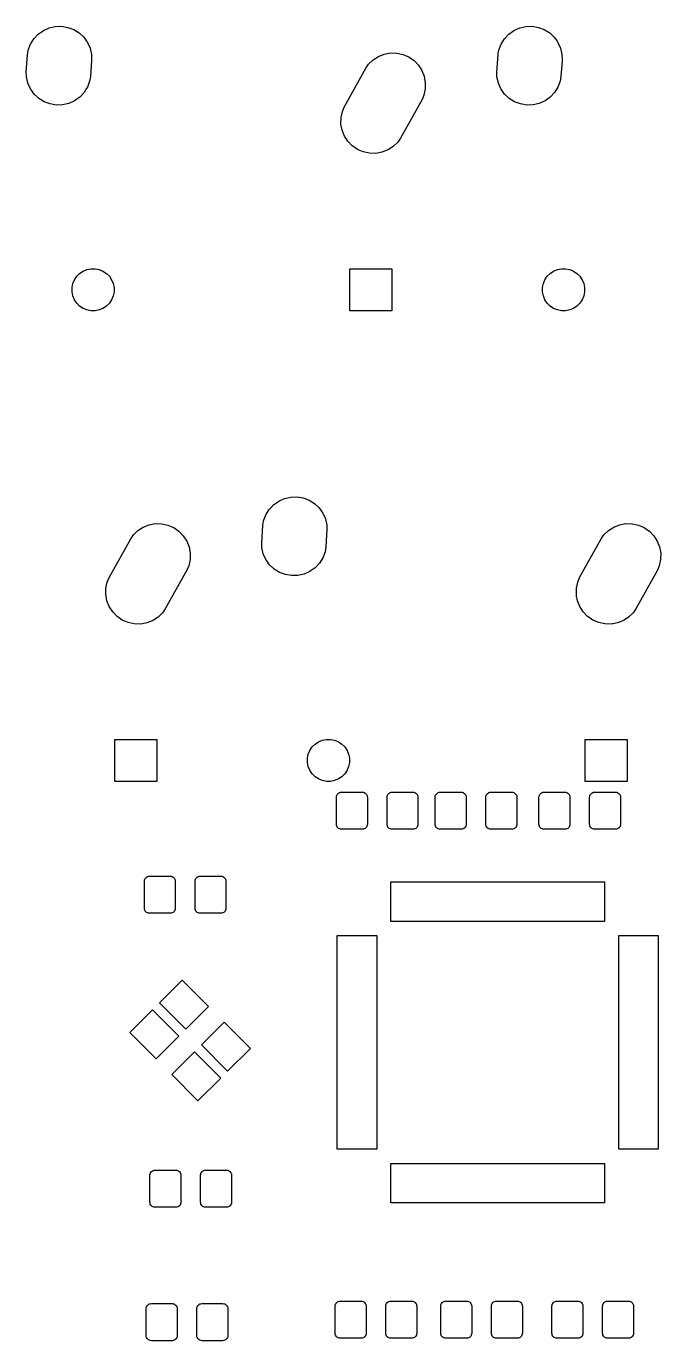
# Model space of a CAD drawing. Extents: x -4 to 377, y -6 to 112.
# Drawn here: x 135.3 to 161, y -5.5 to 47.8 of the extents above; entities that cross this region are included whole.
import ezdxf

# ---------------------------------------------------------------- set-up
doc = ezdxf.new("R2010")
doc.units = 0
doc.header["$MEASUREMENT"] = 0
doc.layers.add('BLACK', color=7, linetype='CONTINUOUS')

msp = doc.modelspace()

# ---------------------------------------------------------------- linework, layer by layer
at = {"layer": 'BLACK', "linetype": 'CONTINUOUS'}
for p, q in [((135.575, 47.2479), (135.75, 47.4345)), ((135.75, 47.4345), (135.907, 47.5458)), ((135.907, 47.5458), (135.959, 47.5832)), ((135.959, 47.5832), (136.193, 47.6883)), ((136.193, 47.6883), (136.442, 47.7459)), ((136.193, 47.6883), (136.193, 47.6883)), ((136.442, 47.7459), (136.699, 47.7536)), ((136.699, 47.7536), (136.699, 47.7536)), ((136.699, 47.7536), (136.951, 47.7112)), ((136.951, 47.7112), (137.191, 47.6203)), ((137.191, 47.6203), (137.408, 47.4844)), ((137.408, 47.4844), (137.595, 47.3087)), ((154.625, 47.2479), (154.8, 47.4345)), ((154.8, 47.4345), (154.957, 47.5458)), ((154.957, 47.5458), (155.009, 47.5832)), ((155.009, 47.5832), (155.243, 47.6883)), ((155.243, 47.6883), (155.492, 47.7459)), ((155.243, 47.6883), (155.243, 47.6883)), ((155.492, 47.7459), (155.749, 47.7536)), ((155.749, 47.7536), (155.749, 47.7536)), ((155.749, 47.7536), (156.001, 47.7112)), ((156.001, 47.7112), (156.241, 47.6203)), ((156.241, 47.6203), (156.458, 47.4844)), ((156.458, 47.4844), (156.645, 47.3087)), ((135.348, 46.791), (135.439, 47.0306)), ((135.439, 47.0306), (135.575, 47.2479)), ((137.595, 47.3087), (137.706, 47.1525)), ((137.706, 47.1525), (137.744, 47.1)), ((137.744, 47.1), (137.849, 46.8663)), ((137.849, 46.8663), (137.849, 46.8663)), ((137.849, 46.8663), (137.906, 46.6166)), ((154.398, 46.791), (154.489, 47.0306)), ((154.489, 47.0306), (154.625, 47.2479)), ((156.645, 47.3087), (156.756, 47.1525)), ((156.756, 47.1525), (156.794, 47.1)), ((156.794, 47.1), (156.899, 46.8663)), ((156.899, 46.8663), (156.899, 46.8663)), ((156.899, 46.8663), (156.956, 46.6166)), ((135.268, 45.8954), (135.316, 46.6016)), ((135.316, 46.6016), (135.328, 46.6729)), ((135.328, 46.6729), (135.348, 46.791)), ((137.908, 46.3618), (137.864, 45.7184)), ((137.906, 46.6166), (137.912, 46.4246)), ((137.912, 46.4246), (137.908, 46.3618)), ((149.123, 46.2155), (149.308, 46.3938)), ((149.308, 46.3938), (149.523, 46.5327)), ((149.523, 46.5327), (149.761, 46.6269)), ((149.761, 46.6269), (149.94, 46.6595)), ((149.94, 46.6595), (150.013, 46.6729)), ((150.013, 46.6729), (150.27, 46.6687)), ((150.27, 46.6687), (150.52, 46.6147)), ((150.52, 46.6147), (150.653, 46.5569)), ((150.653, 46.5569), (150.755, 46.5128)), ((150.755, 46.5128), (150.867, 46.4357)), ((150.867, 46.4357), (150.966, 46.367)), ((150.966, 46.367), (150.966, 46.367)), ((150.966, 46.367), (151.144, 46.1829)), ((154.318, 45.8954), (154.366, 46.6016)), ((154.366, 46.6016), (154.378, 46.6729)), ((154.378, 46.6729), (154.398, 46.791)), ((156.958, 46.3618), (156.914, 45.7184)), ((156.956, 46.6166), (156.962, 46.4246)), ((156.962, 46.4246), (156.958, 46.3618)), ((135.273, 45.7292), (135.268, 45.8954)), ((148.141, 44.4859), (149.014, 46.0575)), ((149.014, 46.0575), (149.123, 46.2155)), ((149.123, 46.2155), (149.123, 46.2155)), ((151.144, 46.1829), (151.283, 45.9675)), ((151.283, 45.9675), (151.377, 45.7292)), ((154.323, 45.7292), (154.318, 45.8954)), ((135.274, 45.7034), (135.273, 45.7292)), ((135.331, 45.4537), (135.274, 45.7034)), ((135.436, 45.22), (135.331, 45.4537)), ((137.741, 45.2894), (137.698, 45.22)), ((137.832, 45.529), (137.741, 45.2894)), ((137.864, 45.7184), (137.832, 45.529)), ((151.377, 45.7292), (151.41, 45.5502)), ((151.41, 45.5502), (151.423, 45.4771)), ((151.423, 45.4771), (151.419, 45.2208)), ((154.324, 45.7034), (154.323, 45.7292)), ((154.381, 45.4537), (154.324, 45.7034)), ((154.486, 45.22), (154.381, 45.4537)), ((156.791, 45.2894), (156.748, 45.22)), ((156.882, 45.529), (156.791, 45.2894)), ((156.914, 45.7184), (156.882, 45.529)), ((135.474, 45.1675), (135.436, 45.22)), ((135.585, 45.0113), (135.474, 45.1675)), ((135.719, 44.8855), (135.585, 45.0113)), ((135.772, 44.8356), (135.719, 44.8855)), ((135.989, 44.6997), (135.772, 44.8356)), ((136.229, 44.6088), (135.989, 44.6997)), ((137.221, 44.7368), (136.987, 44.6317)), ((137.273, 44.7742), (137.221, 44.7368)), ((137.43, 44.8855), (137.273, 44.7742)), ((137.605, 45.0721), (137.43, 44.8855)), ((137.698, 45.22), (137.605, 45.0721)), ((151.289, 44.7941), (150.416, 43.2225)), ((151.365, 44.9703), (151.289, 44.7941)), ((151.419, 45.2208), (151.365, 44.9703)), ((154.524, 45.1675), (154.486, 45.22)), ((154.635, 45.0113), (154.524, 45.1675)), ((154.769, 44.8855), (154.635, 45.0113)), ((154.822, 44.8356), (154.769, 44.8855)), ((155.039, 44.6997), (154.822, 44.8356)), ((155.279, 44.6088), (155.039, 44.6997)), ((156.271, 44.7368), (156.037, 44.6317)), ((156.323, 44.7742), (156.271, 44.7368)), ((156.48, 44.8855), (156.323, 44.7742)), ((156.655, 45.0721), (156.48, 44.8855)), ((156.748, 45.22), (156.655, 45.0721)), ((136.481, 44.5664), (136.229, 44.6088)), ((136.738, 44.5741), (136.481, 44.5664)), ((136.481, 44.5664), (136.481, 44.5664)), ((136.987, 44.6317), (136.738, 44.5741)), ((136.987, 44.6317), (136.987, 44.6317)), ((148.011, 44.0592), (148.065, 44.3097)), ((148.065, 44.3097), (148.141, 44.4859)), ((155.531, 44.5664), (155.279, 44.6088)), ((155.788, 44.5741), (155.531, 44.5664)), ((155.531, 44.5664), (155.531, 44.5664)), ((156.037, 44.6317), (155.788, 44.5741)), ((156.037, 44.6317), (156.037, 44.6317)), ((148.007, 43.8029), (148.011, 44.0592)), ((148.02, 43.7298), (148.007, 43.8029)), ((148.053, 43.5508), (148.02, 43.7298)), ((148.147, 43.3125), (148.053, 43.5508)), ((148.286, 43.0971), (148.147, 43.3125)), ((148.464, 42.913), (148.286, 43.0971)), ((150.416, 43.2225), (150.307, 43.0645)), ((148.563, 42.8443), (148.464, 42.913)), ((148.464, 42.913), (148.464, 42.913)), ((148.675, 42.7672), (148.563, 42.8443)), ((148.777, 42.7231), (148.675, 42.7672)), ((148.91, 42.6653), (148.777, 42.7231)), ((149.16, 42.6113), (148.91, 42.6653)), ((149.417, 42.6071), (149.16, 42.6113)), ((149.49, 42.6205), (149.417, 42.6071)), ((149.669, 42.6531), (149.49, 42.6205)), ((149.885, 42.7384), (149.669, 42.6531)), ((149.907, 42.7473), (149.885, 42.7384)), ((149.938, 42.7672), (149.907, 42.7473)), ((150.122, 42.8862), (149.938, 42.7672)), ((150.307, 43.0645), (150.122, 42.8862)), ((150.307, 43.0645), (150.307, 43.0645)), ((137.428, 37.751), (137.567, 37.8441)), ((137.567, 37.8441), (137.722, 37.9083)), ((137.722, 37.9083), (137.886, 37.941)), ((137.886, 37.941), (138.054, 37.941)), ((138.054, 37.941), (138.218, 37.9083)), ((138.218, 37.9083), (138.373, 37.8441)), ((138.373, 37.8441), (138.512, 37.751)), ((148.369, 36.239), (148.369, 37.941)), ((148.369, 37.941), (150.071, 37.941)), ((150.071, 37.941), (150.071, 36.239)), ((156.478, 37.751), (156.617, 37.8441)), ((156.617, 37.8441), (156.772, 37.9083)), ((156.772, 37.9083), (156.936, 37.941)), ((156.936, 37.941), (157.104, 37.941)), ((157.104, 37.941), (157.268, 37.9083)), ((157.268, 37.9083), (157.423, 37.8441)), ((157.423, 37.8441), (157.562, 37.751)), ((137.119, 37.1738), (137.152, 37.3382)), ((137.152, 37.3382), (137.216, 37.4931)), ((137.216, 37.4931), (137.309, 37.6325)), ((137.309, 37.6325), (137.428, 37.751)), ((138.512, 37.751), (138.631, 37.6325)), ((138.631, 37.6325), (138.724, 37.4931)), ((138.724, 37.4931), (138.788, 37.3382)), ((138.788, 37.3382), (138.821, 37.1738)), ((156.169, 37.1738), (156.202, 37.3382)), ((156.202, 37.3382), (156.266, 37.4931)), ((156.266, 37.4931), (156.359, 37.6325)), ((156.359, 37.6325), (156.478, 37.751)), ((157.562, 37.751), (157.681, 37.6325)), ((157.681, 37.6325), (157.774, 37.4931)), ((157.774, 37.4931), (157.838, 37.3382)), ((157.838, 37.3382), (157.871, 37.1738)), ((137.119, 37.0062), (137.119, 37.1738)), ((137.152, 36.8418), (137.119, 37.0062)), ((137.216, 36.6869), (137.152, 36.8418)), ((138.788, 36.8418), (138.724, 36.6869)), ((138.821, 37.0062), (138.788, 36.8418)), ((138.821, 37.1738), (138.821, 37.0062)), ((156.169, 37.0062), (156.169, 37.1738)), ((156.202, 36.8418), (156.169, 37.0062)), ((156.266, 36.6869), (156.202, 36.8418)), ((157.838, 36.8418), (157.774, 36.6869)), ((157.871, 37.0062), (157.838, 36.8418)), ((157.871, 37.1738), (157.871, 37.0062)), ((137.309, 36.5475), (137.216, 36.6869)), ((137.428, 36.429), (137.309, 36.5475)), ((137.567, 36.3359), (137.428, 36.429)), ((137.722, 36.2717), (137.567, 36.3359)), ((137.886, 36.239), (137.722, 36.2717)), ((138.054, 36.239), (137.886, 36.239)), ((138.218, 36.2717), (138.054, 36.239)), ((138.373, 36.3359), (138.218, 36.2717)), ((138.512, 36.429), (138.373, 36.3359)), ((138.631, 36.5475), (138.512, 36.429)), ((138.724, 36.6869), (138.631, 36.5475)), ((150.071, 36.239), (148.369, 36.239)), ((156.359, 36.5475), (156.266, 36.6869)), ((156.478, 36.429), (156.359, 36.5475)), ((156.617, 36.3359), (156.478, 36.429)), ((156.772, 36.2717), (156.617, 36.3359)), ((156.936, 36.239), (156.772, 36.2717)), ((157.104, 36.239), (156.936, 36.239)), ((157.268, 36.2717), (157.104, 36.239)), ((157.423, 36.3359), (157.268, 36.2717)), ((157.562, 36.429), (157.423, 36.3359)), ((157.681, 36.5475), (157.562, 36.429)), ((157.774, 36.6869), (157.681, 36.5475)), ((145.105, 28.1979), (145.162, 28.2587)), ((145.162, 28.2587), (145.28, 28.3845)), ((145.28, 28.3845), (145.437, 28.4958)), ((145.437, 28.4958), (145.489, 28.5332)), ((145.489, 28.5332), (145.723, 28.6383)), ((145.723, 28.6383), (145.972, 28.6959)), ((145.723, 28.6383), (145.723, 28.6383)), ((145.972, 28.6959), (146.229, 28.7036)), ((146.229, 28.7036), (146.229, 28.7036)), ((146.229, 28.7036), (146.481, 28.6612)), ((146.481, 28.6612), (146.721, 28.5703)), ((146.721, 28.5703), (146.938, 28.4344)), ((146.938, 28.4344), (147.125, 28.2587)), ((147.125, 28.2587), (147.236, 28.1024)), ((144.858, 27.6229), (144.878, 27.741)), ((144.878, 27.741), (144.969, 27.9806)), ((144.969, 27.9806), (145.105, 28.1979)), ((147.236, 28.1024), (147.274, 28.05)), ((147.274, 28.05), (147.379, 27.8163)), ((147.379, 27.8163), (147.379, 27.8163)), ((147.379, 27.8163), (147.436, 27.5666)), ((139.494, 27.0075), (139.603, 27.1655)), ((139.603, 27.1655), (139.788, 27.3438)), ((139.603, 27.1655), (139.603, 27.1655)), ((139.788, 27.3438), (140.003, 27.4827)), ((140.003, 27.4827), (140.241, 27.5769)), ((140.241, 27.5769), (140.42, 27.6095)), ((140.42, 27.6095), (140.493, 27.6229)), ((140.493, 27.6229), (140.75, 27.6187)), ((140.75, 27.6187), (141, 27.5647)), ((141, 27.5647), (141.133, 27.5069)), ((141.133, 27.5069), (141.235, 27.4628)), ((141.235, 27.4628), (141.347, 27.3857)), ((141.347, 27.3857), (141.446, 27.317)), ((141.446, 27.317), (141.446, 27.317)), ((141.446, 27.317), (141.624, 27.1329)), ((144.798, 26.8454), (144.846, 27.5516)), ((144.846, 27.5516), (144.858, 27.6229)), ((147.428, 27.1655), (147.394, 26.6684)), ((147.442, 27.3746), (147.428, 27.1655)), ((147.436, 27.5666), (147.442, 27.3746)), ((158.544, 27.0075), (158.653, 27.1655)), ((158.653, 27.1655), (158.838, 27.3438)), ((158.653, 27.1655), (158.653, 27.1655)), ((158.838, 27.3438), (159.053, 27.4827)), ((159.053, 27.4827), (159.291, 27.5769)), ((159.291, 27.5769), (159.47, 27.6095)), ((159.47, 27.6095), (159.543, 27.6229)), ((159.543, 27.6229), (159.8, 27.6187)), ((159.8, 27.6187), (160.05, 27.5647)), ((160.05, 27.5647), (160.183, 27.5069)), ((160.183, 27.5069), (160.285, 27.4628)), ((160.285, 27.4628), (160.397, 27.3857)), ((160.397, 27.3857), (160.496, 27.317)), ((160.496, 27.317), (160.496, 27.317)), ((160.496, 27.317), (160.674, 27.1329)), ((138.621, 25.4359), (139.494, 27.0075)), ((141.624, 27.1329), (141.763, 26.9175)), ((141.763, 26.9175), (141.857, 26.6792)), ((141.857, 26.6792), (141.89, 26.5002)), ((144.803, 26.6792), (144.798, 26.8454)), ((144.804, 26.6534), (144.803, 26.6792)), ((144.861, 26.4037), (144.804, 26.6534)), ((147.394, 26.6684), (147.362, 26.479)), ((157.671, 25.4359), (158.544, 27.0075)), ((160.674, 27.1329), (160.813, 26.9175)), ((160.813, 26.9175), (160.907, 26.6792)), ((160.907, 26.6792), (160.94, 26.5002)), ((141.899, 26.1708), (141.845, 25.9203)), ((141.89, 26.5002), (141.903, 26.4271)), ((141.903, 26.4271), (141.899, 26.1708)), ((144.966, 26.17), (144.861, 26.4037)), ((145.004, 26.1175), (144.966, 26.17)), ((145.115, 25.9613), (145.004, 26.1175)), ((147.228, 26.17), (147.135, 26.0221)), ((147.271, 26.2394), (147.228, 26.17)), ((147.362, 26.479), (147.271, 26.2394)), ((160.949, 26.1708), (160.895, 25.9203)), ((160.94, 26.5002), (160.953, 26.4271)), ((160.953, 26.4271), (160.949, 26.1708)), ((141.769, 25.7441), (140.896, 24.1725)), ((141.845, 25.9203), (141.769, 25.7441)), ((145.249, 25.8355), (145.115, 25.9613)), ((145.302, 25.7856), (145.249, 25.8355)), ((145.519, 25.6497), (145.302, 25.7856)), ((145.759, 25.5588), (145.519, 25.6497)), ((146.011, 25.5164), (145.759, 25.5588)), ((146.517, 25.5817), (146.268, 25.5241)), ((146.751, 25.6868), (146.517, 25.5817)), ((146.517, 25.5817), (146.517, 25.5817)), ((146.803, 25.7242), (146.751, 25.6868)), ((146.96, 25.8355), (146.803, 25.7242)), ((147.135, 26.0221), (146.96, 25.8355)), ((160.819, 25.7441), (159.946, 24.1725)), ((160.895, 25.9203), (160.819, 25.7441)), ((138.487, 24.7529), (138.491, 25.0092)), ((138.491, 25.0092), (138.545, 25.2597)), ((138.545, 25.2597), (138.621, 25.4359)), ((146.268, 25.5241), (146.011, 25.5164)), ((146.011, 25.5164), (146.011, 25.5164)), ((157.537, 24.7529), (157.541, 25.0092)), ((157.541, 25.0092), (157.595, 25.2597)), ((157.595, 25.2597), (157.671, 25.4359)), ((138.5, 24.6798), (138.487, 24.7529)), ((138.533, 24.5008), (138.5, 24.6798)), ((138.627, 24.2625), (138.533, 24.5008)), ((157.55, 24.6798), (157.537, 24.7529)), ((157.583, 24.5008), (157.55, 24.6798)), ((157.677, 24.2625), (157.583, 24.5008)), ((138.766, 24.0471), (138.627, 24.2625)), ((138.944, 23.863), (138.766, 24.0471)), ((140.787, 24.0145), (140.602, 23.8362)), ((140.896, 24.1725), (140.787, 24.0145)), ((140.787, 24.0145), (140.787, 24.0145)), ((157.816, 24.0471), (157.677, 24.2625)), ((157.994, 23.863), (157.816, 24.0471)), ((159.837, 24.0145), (159.652, 23.8362)), ((159.946, 24.1725), (159.837, 24.0145)), ((159.837, 24.0145), (159.837, 24.0145)), ((139.043, 23.7943), (138.944, 23.863)), ((138.944, 23.863), (138.944, 23.863)), ((139.155, 23.7172), (139.043, 23.7943)), ((139.257, 23.6731), (139.155, 23.7172)), ((139.39, 23.6153), (139.257, 23.6731)), ((139.64, 23.5613), (139.39, 23.6153)), ((139.897, 23.5571), (139.64, 23.5613)), ((139.97, 23.5705), (139.897, 23.5571)), ((140.149, 23.6031), (139.97, 23.5705)), ((140.365, 23.6884), (140.149, 23.6031)), ((140.387, 23.6973), (140.365, 23.6884)), ((140.418, 23.7172), (140.387, 23.6973)), ((140.602, 23.8362), (140.418, 23.7172)), ((158.093, 23.7943), (157.994, 23.863)), ((157.994, 23.863), (157.994, 23.863)), ((158.205, 23.7172), (158.093, 23.7943)), ((158.307, 23.6731), (158.205, 23.7172)), ((158.44, 23.6153), (158.307, 23.6731)), ((158.69, 23.5613), (158.44, 23.6153)), ((158.947, 23.5571), (158.69, 23.5613)), ((159.02, 23.5705), (158.947, 23.5571)), ((159.199, 23.6031), (159.02, 23.5705)), ((159.415, 23.6884), (159.199, 23.6031)), ((159.437, 23.6973), (159.415, 23.6884)), ((159.468, 23.7172), (159.437, 23.6973)), ((159.652, 23.8362), (159.468, 23.7172)), ((138.849, 17.189), (138.849, 18.891)), ((138.849, 18.891), (140.551, 18.891)), ((140.551, 18.891), (140.551, 17.189)), ((146.839, 18.5825), (146.958, 18.701)), ((146.958, 18.701), (147.097, 18.7941)), ((147.097, 18.7941), (147.252, 18.8583)), ((147.252, 18.8583), (147.416, 18.891)), ((147.416, 18.891), (147.584, 18.891)), ((147.584, 18.891), (147.748, 18.8583)), ((147.748, 18.8583), (147.903, 18.7941)), ((147.903, 18.7941), (148.042, 18.701)), ((148.042, 18.701), (148.161, 18.5825)), ((157.899, 17.189), (157.899, 18.891)), ((157.899, 18.891), (159.601, 18.891)), ((159.601, 18.891), (159.601, 17.189)), ((146.649, 18.1238), (146.682, 18.2882)), ((146.649, 17.9562), (146.649, 18.1238)), ((146.682, 18.2882), (146.746, 18.4431)), ((146.746, 18.4431), (146.839, 18.5825)), ((148.161, 18.5825), (148.254, 18.4431)), ((148.254, 18.4431), (148.318, 18.2882)), ((148.318, 18.2882), (148.351, 18.1238)), ((148.351, 18.1238), (148.351, 17.9562)), ((146.682, 17.7918), (146.649, 17.9562)), ((146.746, 17.6369), (146.682, 17.7918)), ((146.839, 17.4975), (146.746, 17.6369)), ((148.254, 17.6369), (148.161, 17.4975)), ((148.318, 17.7918), (148.254, 17.6369)), ((148.351, 17.9562), (148.318, 17.7918)), ((140.551, 17.189), (138.849, 17.189)), ((146.958, 17.379), (146.839, 17.4975)), ((147.097, 17.2859), (146.958, 17.379)), ((147.252, 17.2217), (147.097, 17.2859)), ((147.416, 17.189), (147.252, 17.2217)), ((147.584, 17.189), (147.416, 17.189)), ((147.748, 17.2217), (147.584, 17.189)), ((147.903, 17.2859), (147.748, 17.2217)), ((148.042, 17.379), (147.903, 17.2859)), ((148.161, 17.4975), (148.042, 17.379)), ((159.601, 17.189), (157.899, 17.189)), ((147.824, 16.5433), (147.828, 16.5887)), ((147.824, 15.4567), (147.824, 16.5433)), ((147.828, 16.5887), (147.84, 16.6264)), ((147.84, 16.6264), (147.858, 16.6611)), ((147.858, 16.6611), (147.883, 16.6915)), ((147.883, 16.6915), (147.914, 16.7165)), ((147.914, 16.7165), (147.949, 16.7351)), ((147.949, 16.7351), (147.986, 16.7465)), ((147.986, 16.7465), (148.032, 16.751)), ((148.032, 16.751), (148.868, 16.751)), ((148.868, 16.751), (148.914, 16.7465)), ((148.914, 16.7465), (148.951, 16.7351)), ((148.951, 16.7351), (148.986, 16.7165)), ((148.986, 16.7165), (149.017, 16.6915)), ((149.017, 16.6915), (149.042, 16.6611)), ((149.042, 16.6611), (149.06, 16.6264)), ((149.06, 16.6264), (149.072, 16.5887)), ((149.072, 16.5887), (149.076, 16.5433)), ((149.076, 16.5433), (149.076, 15.4567)), ((149.874, 16.5433), (149.878, 16.5887)), ((149.874, 15.4567), (149.874, 16.5433)), ((149.878, 16.5887), (149.89, 16.6264)), ((149.89, 16.6264), (149.908, 16.6611)), ((149.908, 16.6611), (149.933, 16.6915)), ((149.933, 16.6915), (149.964, 16.7165)), ((149.964, 16.7165), (149.999, 16.7351)), ((149.999, 16.7351), (150.036, 16.7465)), ((150.036, 16.7465), (150.082, 16.751)), ((150.082, 16.751), (150.918, 16.751)), ((150.918, 16.751), (150.964, 16.7465)), ((150.964, 16.7465), (151.001, 16.7351)), ((151.001, 16.7351), (151.036, 16.7165)), ((151.036, 16.7165), (151.067, 16.6915)), ((151.067, 16.6915), (151.092, 16.6611)), ((151.092, 16.6611), (151.11, 16.6264)), ((151.11, 16.6264), (151.122, 16.5887)), ((151.122, 16.5887), (151.126, 16.5433)), ((151.126, 16.5433), (151.126, 15.4567)), ((151.824, 16.5433), (151.828, 16.5887)), ((151.824, 15.4567), (151.824, 16.5433)), ((151.828, 16.5887), (151.84, 16.6264)), ((151.84, 16.6264), (151.858, 16.6611)), ((151.858, 16.6611), (151.883, 16.6915)), ((151.883, 16.6915), (151.914, 16.7165)), ((151.914, 16.7165), (151.949, 16.7351)), ((151.949, 16.7351), (151.986, 16.7465)), ((151.986, 16.7465), (152.032, 16.751)), ((152.032, 16.751), (152.868, 16.751)), ((152.868, 16.751), (152.914, 16.7465)), ((152.914, 16.7465), (152.951, 16.7351)), ((152.951, 16.7351), (152.986, 16.7165)), ((152.986, 16.7165), (153.017, 16.6915)), ((153.017, 16.6915), (153.042, 16.6611)), ((153.042, 16.6611), (153.06, 16.6264)), ((153.06, 16.6264), (153.072, 16.5887)), ((153.072, 16.5887), (153.076, 16.5433)), ((153.076, 16.5433), (153.076, 15.4567)), ((153.874, 16.5433), (153.878, 16.5887)), ((153.874, 15.4567), (153.874, 16.5433)), ((153.878, 16.5887), (153.89, 16.6264)), ((153.89, 16.6264), (153.908, 16.6611)), ((153.908, 16.6611), (153.933, 16.6915)), ((153.933, 16.6915), (153.964, 16.7165)), ((153.964, 16.7165), (153.999, 16.7351)), ((153.999, 16.7351), (154.036, 16.7465)), ((154.036, 16.7465), (154.082, 16.751)), ((154.082, 16.751), (154.918, 16.751)), ((154.918, 16.751), (154.964, 16.7465)), ((154.964, 16.7465), (155.001, 16.7351)), ((155.001, 16.7351), (155.036, 16.7165)), ((155.036, 16.7165), (155.067, 16.6915)), ((155.067, 16.6915), (155.092, 16.6611)), ((155.092, 16.6611), (155.11, 16.6264)), ((155.11, 16.6264), (155.122, 16.5887)), ((155.122, 16.5887), (155.126, 16.5433)), ((155.126, 16.5433), (155.126, 15.4567)), ((156.024, 16.5433), (156.028, 16.5887)), ((156.024, 15.4567), (156.024, 16.5433)), ((156.028, 16.5887), (156.04, 16.6264)), ((156.04, 16.6264), (156.058, 16.6611)), ((156.058, 16.6611), (156.083, 16.6915)), ((156.083, 16.6915), (156.114, 16.7165)), ((156.114, 16.7165), (156.149, 16.7351)), ((156.149, 16.7351), (156.186, 16.7465)), ((156.186, 16.7465), (156.232, 16.751)), ((156.232, 16.751), (157.068, 16.751)), ((157.068, 16.751), (157.114, 16.7465)), ((157.114, 16.7465), (157.151, 16.7351)), ((157.151, 16.7351), (157.186, 16.7165)), ((157.186, 16.7165), (157.217, 16.6915)), ((157.217, 16.6915), (157.242, 16.6611)), ((157.242, 16.6611), (157.26, 16.6264)), ((157.26, 16.6264), (157.272, 16.5887)), ((157.272, 16.5887), (157.276, 16.5433)), ((157.276, 16.5433), (157.276, 15.4567)), ((158.074, 16.5433), (158.078, 16.5887)), ((158.074, 15.4567), (158.074, 16.5433)), ((158.078, 16.5887), (158.09, 16.6264)), ((158.09, 16.6264), (158.108, 16.6611)), ((158.108, 16.6611), (158.133, 16.6915)), ((158.133, 16.6915), (158.164, 16.7165)), ((158.164, 16.7165), (158.199, 16.7351)), ((158.199, 16.7351), (158.236, 16.7465)), ((158.236, 16.7465), (158.282, 16.751)), ((158.282, 16.751), (159.118, 16.751)), ((159.118, 16.751), (159.164, 16.7465)), ((159.164, 16.7465), (159.201, 16.7351)), ((159.201, 16.7351), (159.236, 16.7165)), ((159.236, 16.7165), (159.267, 16.6915)), ((159.267, 16.6915), (159.292, 16.6611)), ((159.292, 16.6611), (159.31, 16.6264)), ((159.31, 16.6264), (159.322, 16.5887)), ((159.322, 16.5887), (159.326, 16.5433)), ((159.326, 16.5433), (159.326, 15.4567)), ((147.828, 15.4113), (147.824, 15.4567)), ((149.076, 15.4567), (149.072, 15.4113)), ((149.878, 15.4113), (149.874, 15.4567)), ((151.126, 15.4567), (151.122, 15.4113)), ((151.828, 15.4113), (151.824, 15.4567)), ((153.076, 15.4567), (153.072, 15.4113)), ((153.878, 15.4113), (153.874, 15.4567)), ((155.126, 15.4567), (155.122, 15.4113)), ((156.028, 15.4113), (156.024, 15.4567)), ((157.276, 15.4567), (157.272, 15.4113)), ((158.078, 15.4113), (158.074, 15.4567)), ((159.326, 15.4567), (159.322, 15.4113)), ((147.84, 15.3736), (147.828, 15.4113)), ((147.858, 15.3389), (147.84, 15.3736)), ((147.883, 15.3085), (147.858, 15.3389)), ((147.914, 15.2835), (147.883, 15.3085)), ((147.949, 15.2649), (147.914, 15.2835)), ((147.986, 15.2535), (147.949, 15.2649)), ((148.032, 15.249), (147.986, 15.2535)), ((148.868, 15.249), (148.032, 15.249)), ((148.914, 15.2535), (148.868, 15.249)), ((148.951, 15.2649), (148.914, 15.2535)), ((148.986, 15.2835), (148.951, 15.2649)), ((149.017, 15.3085), (148.986, 15.2835)), ((149.042, 15.3389), (149.017, 15.3085)), ((149.06, 15.3736), (149.042, 15.3389)), ((149.072, 15.4113), (149.06, 15.3736)), ((149.89, 15.3736), (149.878, 15.4113)), ((149.908, 15.3389), (149.89, 15.3736)), ((149.933, 15.3085), (149.908, 15.3389)), ((149.964, 15.2835), (149.933, 15.3085)), ((149.999, 15.2649), (149.964, 15.2835)), ((150.036, 15.2535), (149.999, 15.2649)), ((150.082, 15.249), (150.036, 15.2535)), ((150.918, 15.249), (150.082, 15.249)), ((150.964, 15.2535), (150.918, 15.249)), ((151.001, 15.2649), (150.964, 15.2535)), ((151.036, 15.2835), (151.001, 15.2649)), ((151.067, 15.3085), (151.036, 15.2835)), ((151.092, 15.3389), (151.067, 15.3085)), ((151.11, 15.3736), (151.092, 15.3389)), ((151.122, 15.4113), (151.11, 15.3736)), ((151.84, 15.3736), (151.828, 15.4113)), ((151.858, 15.3389), (151.84, 15.3736)), ((151.883, 15.3085), (151.858, 15.3389)), ((151.914, 15.2835), (151.883, 15.3085)), ((151.949, 15.2649), (151.914, 15.2835)), ((151.986, 15.2535), (151.949, 15.2649)), ((152.032, 15.249), (151.986, 15.2535)), ((152.868, 15.249), (152.032, 15.249)), ((152.914, 15.2535), (152.868, 15.249)), ((152.951, 15.2649), (152.914, 15.2535)), ((152.986, 15.2835), (152.951, 15.2649)), ((153.017, 15.3085), (152.986, 15.2835)), ((153.042, 15.3389), (153.017, 15.3085)), ((153.06, 15.3736), (153.042, 15.3389)), ((153.072, 15.4113), (153.06, 15.3736)), ((153.89, 15.3736), (153.878, 15.4113)), ((153.908, 15.3389), (153.89, 15.3736)), ((153.933, 15.3085), (153.908, 15.3389)), ((153.964, 15.2835), (153.933, 15.3085)), ((153.999, 15.2649), (153.964, 15.2835)), ((154.036, 15.2535), (153.999, 15.2649)), ((154.082, 15.249), (154.036, 15.2535)), ((154.918, 15.249), (154.082, 15.249)), ((154.964, 15.2535), (154.918, 15.249)), ((155.001, 15.2649), (154.964, 15.2535)), ((155.036, 15.2835), (155.001, 15.2649)), ((155.067, 15.3085), (155.036, 15.2835)), ((155.092, 15.3389), (155.067, 15.3085)), ((155.11, 15.3736), (155.092, 15.3389)), ((155.122, 15.4113), (155.11, 15.3736)), ((156.04, 15.3736), (156.028, 15.4113)), ((156.058, 15.3389), (156.04, 15.3736)), ((156.083, 15.3085), (156.058, 15.3389)), ((156.114, 15.2835), (156.083, 15.3085)), ((156.149, 15.2649), (156.114, 15.2835)), ((156.186, 15.2535), (156.149, 15.2649)), ((156.232, 15.249), (156.186, 15.2535)), ((157.068, 15.249), (156.232, 15.249)), ((157.114, 15.2535), (157.068, 15.249)), ((157.151, 15.2649), (157.114, 15.2535)), ((157.186, 15.2835), (157.151, 15.2649)), ((157.217, 15.3085), (157.186, 15.2835)), ((157.242, 15.3389), (157.217, 15.3085)), ((157.26, 15.3736), (157.242, 15.3389)), ((157.272, 15.4113), (157.26, 15.3736)), ((158.09, 15.3736), (158.078, 15.4113)), ((158.108, 15.3389), (158.09, 15.3736)), ((158.133, 15.3085), (158.108, 15.3389)), ((158.164, 15.2835), (158.133, 15.3085)), ((158.199, 15.2649), (158.164, 15.2835)), ((158.236, 15.2535), (158.199, 15.2649)), ((158.282, 15.249), (158.236, 15.2535)), ((159.118, 15.249), (158.282, 15.249)), ((159.164, 15.2535), (159.118, 15.249)), ((159.201, 15.2649), (159.164, 15.2535)), ((159.236, 15.2835), (159.201, 15.2649)), ((159.267, 15.3085), (159.236, 15.2835)), ((159.292, 15.3389), (159.267, 15.3085)), ((159.31, 15.3736), (159.292, 15.3389)), ((159.322, 15.4113), (159.31, 15.3736)), ((140.108, 13.2915), (140.139, 13.3165)), ((140.139, 13.3165), (140.174, 13.3351)), ((140.174, 13.3351), (140.211, 13.3465)), ((140.211, 13.3465), (140.257, 13.351)), ((140.257, 13.351), (141.093, 13.351)), ((141.093, 13.351), (141.139, 13.3465)), ((141.139, 13.3465), (141.176, 13.3351)), ((141.176, 13.3351), (141.211, 13.3165)), ((141.211, 13.3165), (141.242, 13.2915)), ((142.158, 13.2915), (142.189, 13.3165)), ((142.189, 13.3165), (142.224, 13.3351)), ((142.224, 13.3351), (142.261, 13.3465)), ((142.261, 13.3465), (142.307, 13.351)), ((142.307, 13.351), (143.143, 13.351)), ((143.143, 13.351), (143.189, 13.3465)), ((143.189, 13.3465), (143.226, 13.3351)), ((143.226, 13.3351), (143.261, 13.3165)), ((143.261, 13.3165), (143.292, 13.2915)), ((140.049, 13.1433), (140.053, 13.1887)), ((140.049, 12.0567), (140.049, 13.1433)), ((140.053, 13.1887), (140.065, 13.2264)), ((140.065, 13.2264), (140.083, 13.2611)), ((140.083, 13.2611), (140.108, 13.2915)), ((141.242, 13.2915), (141.267, 13.2611)), ((141.267, 13.2611), (141.285, 13.2264)), ((141.285, 13.2264), (141.297, 13.1887)), ((141.297, 13.1887), (141.301, 13.1433)), ((141.301, 13.1433), (141.301, 12.0567)), ((142.099, 13.1433), (142.103, 13.1887)), ((142.099, 12.0567), (142.099, 13.1433)), ((142.103, 13.1887), (142.115, 13.2264)), ((142.115, 13.2264), (142.133, 13.2611)), ((142.133, 13.2611), (142.158, 13.2915)), ((143.292, 13.2915), (143.317, 13.2611)), ((143.317, 13.2611), (143.335, 13.2264)), ((143.335, 13.2264), (143.347, 13.1887)), ((143.347, 13.1887), (143.351, 13.1433)), ((143.351, 13.1433), (143.351, 12.0567)), ((150.029, 11.524), (150.029, 13.126)), ((150.029, 13.126), (158.681, 13.126)), ((158.681, 13.126), (158.681, 11.524)), ((140.053, 12.0113), (140.049, 12.0567)), ((140.065, 11.9736), (140.053, 12.0113)), ((140.083, 11.9389), (140.065, 11.9736)), ((140.108, 11.9085), (140.083, 11.9389)), ((140.139, 11.8835), (140.108, 11.9085)), ((140.174, 11.8649), (140.139, 11.8835)), ((140.211, 11.8535), (140.174, 11.8649)), ((140.257, 11.849), (140.211, 11.8535)), ((141.093, 11.849), (140.257, 11.849)), ((141.139, 11.8535), (141.093, 11.849)), ((141.176, 11.8649), (141.139, 11.8535)), ((141.211, 11.8835), (141.176, 11.8649)), ((141.242, 11.9085), (141.211, 11.8835)), ((141.267, 11.9389), (141.242, 11.9085)), ((141.285, 11.9736), (141.267, 11.9389)), ((141.297, 12.0113), (141.285, 11.9736)), ((141.301, 12.0567), (141.297, 12.0113)), ((142.103, 12.0113), (142.099, 12.0567)), ((142.115, 11.9736), (142.103, 12.0113)), ((142.133, 11.9389), (142.115, 11.9736)), ((142.158, 11.9085), (142.133, 11.9389)), ((142.189, 11.8835), (142.158, 11.9085)), ((142.224, 11.8649), (142.189, 11.8835)), ((142.261, 11.8535), (142.224, 11.8649)), ((142.307, 11.849), (142.261, 11.8535)), ((143.143, 11.849), (142.307, 11.849)), ((143.189, 11.8535), (143.143, 11.849)), ((143.226, 11.8649), (143.189, 11.8535)), ((143.261, 11.8835), (143.226, 11.8649)), ((143.292, 11.9085), (143.261, 11.8835)), ((143.317, 11.9389), (143.292, 11.9085)), ((143.335, 11.9736), (143.317, 11.9389)), ((143.347, 12.0113), (143.335, 11.9736)), ((143.351, 12.0567), (143.347, 12.0113)), ((158.681, 11.524), (150.029, 11.524)), ((147.854, 2.299), (147.854, 10.951)), ((147.854, 10.951), (149.456, 10.951)), ((149.456, 10.951), (149.456, 2.299)), ((159.254, 2.299), (159.254, 10.951)), ((159.254, 10.951), (160.856, 10.951)), ((160.856, 10.951), (160.856, 2.299)), ((140.661, 8.22028), (141.582, 9.14093)), ((141.582, 9.14093), (142.644, 8.07886)), ((141.723, 7.1582), (140.661, 8.22028)), ((142.644, 8.07886), (141.723, 7.1582)), ((139.459, 7.0182), (140.38, 7.93885)), ((140.38, 7.93885), (141.442, 6.87678)), ((140.521, 5.95612), (139.459, 7.0182)), ((142.358, 6.52322), (143.279, 7.44388)), ((143.279, 7.44388), (144.341, 6.3818)), ((141.442, 6.87678), (140.521, 5.95612)), ((143.42, 5.46115), (142.358, 6.52322)), ((141.156, 5.32114), (142.077, 6.24179)), ((142.077, 6.24179), (143.139, 5.17972)), ((144.341, 6.3818), (143.42, 5.46115)), ((142.218, 4.25907), (141.156, 5.32114)), ((143.139, 5.17972), (142.218, 4.25907)), ((149.456, 2.299), (147.854, 2.299)), ((160.856, 2.299), (159.254, 2.299)), ((150.029, 0.124), (150.029, 1.726)), ((150.029, 1.726), (158.681, 1.726)), ((158.681, 1.726), (158.681, 0.124)), ((140.274, 1.24334), (140.278, 1.28867)), ((140.274, 0.15666), (140.274, 1.24334)), ((140.278, 1.28867), (140.29, 1.32637)), ((140.29, 1.32637), (140.308, 1.3611)), ((140.308, 1.3611), (140.333, 1.39155)), ((140.333, 1.39155), (140.364, 1.41653)), ((140.364, 1.41653), (140.399, 1.4351)), ((140.399, 1.4351), (140.436, 1.44653)), ((140.436, 1.44653), (140.482, 1.451)), ((140.482, 1.451), (141.318, 1.451)), ((141.318, 1.451), (141.364, 1.44653)), ((141.364, 1.44653), (141.401, 1.4351)), ((141.401, 1.4351), (141.436, 1.41653)), ((141.436, 1.41653), (141.467, 1.39155)), ((141.467, 1.39155), (141.492, 1.3611)), ((141.492, 1.3611), (141.51, 1.32637)), ((141.51, 1.32637), (141.522, 1.28867)), ((141.522, 1.28867), (141.526, 1.24334)), ((141.526, 1.24334), (141.526, 0.15666)), ((142.324, 1.24334), (142.328, 1.28867)), ((142.324, 0.15666), (142.324, 1.24334)), ((142.328, 1.28867), (142.34, 1.32637)), ((142.34, 1.32637), (142.358, 1.3611)), ((142.358, 1.3611), (142.383, 1.39155)), ((142.383, 1.39155), (142.414, 1.41653)), ((142.414, 1.41653), (142.449, 1.4351)), ((142.449, 1.4351), (142.486, 1.44653)), ((142.486, 1.44653), (142.532, 1.451)), ((142.532, 1.451), (143.368, 1.451)), ((143.368, 1.451), (143.414, 1.44653)), ((143.414, 1.44653), (143.451, 1.4351)), ((143.451, 1.4351), (143.486, 1.41653)), ((143.486, 1.41653), (143.517, 1.39155)), ((143.517, 1.39155), (143.542, 1.3611)), ((143.542, 1.3611), (143.56, 1.32637)), ((143.56, 1.32637), (143.572, 1.28867)), ((143.572, 1.28867), (143.576, 1.24334)), ((143.576, 1.24334), (143.576, 0.15666)), ((140.278, 0.11133), (140.274, 0.15666)), ((140.29, 0.07363), (140.278, 0.11133)), ((140.308, 0.0389), (140.29, 0.07363)), ((140.333, 0.00845), (140.308, 0.0389)), ((140.364, -0.01653), (140.333, 0.00845)), ((141.467, 0.00845), (141.436, -0.01653)), ((141.492, 0.0389), (141.467, 0.00845)), ((141.51, 0.07363), (141.492, 0.0389)), ((141.522, 0.11133), (141.51, 0.07363)), ((141.526, 0.15666), (141.522, 0.11133)), ((142.328, 0.11133), (142.324, 0.15666)), ((142.34, 0.07363), (142.328, 0.11133)), ((142.358, 0.0389), (142.34, 0.07363)), ((142.383, 0.00845), (142.358, 0.0389)), ((142.414, -0.01653), (142.383, 0.00845)), ((143.517, 0.00845), (143.486, -0.01653)), ((143.542, 0.0389), (143.517, 0.00845)), ((143.56, 0.07363), (143.542, 0.0389)), ((143.572, 0.11133), (143.56, 0.07363)), ((143.576, 0.15666), (143.572, 0.11133)), ((158.681, 0.124), (150.029, 0.124)), ((140.399, -0.0351), (140.364, -0.01653)), ((140.436, -0.04653), (140.399, -0.0351)), ((140.482, -0.051), (140.436, -0.04653)), ((141.318, -0.051), (140.482, -0.051)), ((141.364, -0.04653), (141.318, -0.051)), ((141.401, -0.0351), (141.364, -0.04653)), ((141.436, -0.01653), (141.401, -0.0351)), ((142.449, -0.0351), (142.414, -0.01653)), ((142.486, -0.04653), (142.449, -0.0351)), ((142.532, -0.051), (142.486, -0.04653)), ((143.368, -0.051), (142.532, -0.051)), ((143.414, -0.04653), (143.368, -0.051)), ((143.451, -0.0351), (143.414, -0.04653)), ((143.486, -0.01653), (143.451, -0.0351)), ((140.124, -4.15666), (140.128, -4.11133)), ((140.124, -5.24334), (140.124, -4.15666)), ((140.128, -4.11133), (140.14, -4.07363)), ((140.14, -4.07363), (140.158, -4.0389)), ((140.158, -4.0389), (140.183, -4.00845)), ((140.183, -4.00845), (140.214, -3.98347)), ((140.214, -3.98347), (140.249, -3.9649)), ((140.249, -3.9649), (140.286, -3.95347)), ((140.286, -3.95347), (140.332, -3.949)), ((140.332, -3.949), (141.168, -3.949)), ((141.168, -3.949), (141.214, -3.95347)), ((141.214, -3.95347), (141.251, -3.9649)), ((141.251, -3.9649), (141.286, -3.98347)), ((141.286, -3.98347), (141.317, -4.00845)), ((141.317, -4.00845), (141.342, -4.0389)), ((141.342, -4.0389), (141.36, -4.07363)), ((141.36, -4.07363), (141.372, -4.11133)), ((141.372, -4.11133), (141.376, -4.15666)), ((141.376, -4.15666), (141.376, -5.24334)), ((142.174, -4.15666), (142.178, -4.11133)), ((142.174, -5.24334), (142.174, -4.15666)), ((142.178, -4.11133), (142.19, -4.07363)), ((142.19, -4.07363), (142.208, -4.0389)), ((142.208, -4.0389), (142.233, -4.00845)), ((142.233, -4.00845), (142.264, -3.98347)), ((142.264, -3.98347), (142.299, -3.9649)), ((142.299, -3.9649), (142.336, -3.95347)), ((142.336, -3.95347), (142.382, -3.949)), ((142.382, -3.949), (143.218, -3.949)), ((143.218, -3.949), (143.264, -3.95347)), ((143.264, -3.95347), (143.301, -3.9649)), ((143.301, -3.9649), (143.336, -3.98347)), ((143.336, -3.98347), (143.367, -4.00845)), ((143.367, -4.00845), (143.392, -4.0389)), ((143.392, -4.0389), (143.41, -4.07363)), ((143.41, -4.07363), (143.422, -4.11133)), ((143.422, -4.11133), (143.426, -4.15666)), ((143.426, -4.15666), (143.426, -5.24334)), ((147.774, -4.05666), (147.778, -4.01133)), ((147.774, -5.14334), (147.774, -4.05666)), ((147.778, -4.01133), (147.79, -3.97363)), ((147.79, -3.97363), (147.808, -3.9389)), ((147.808, -3.9389), (147.833, -3.90845)), ((147.833, -3.90845), (147.864, -3.88347)), ((147.864, -3.88347), (147.899, -3.8649)), ((147.899, -3.8649), (147.936, -3.85346)), ((147.936, -3.85346), (147.982, -3.849)), ((147.982, -3.849), (148.818, -3.849)), ((148.818, -3.849), (148.864, -3.85346)), ((148.864, -3.85346), (148.901, -3.8649)), ((148.901, -3.8649), (148.936, -3.88347)), ((148.936, -3.88347), (148.967, -3.90845)), ((148.967, -3.90845), (148.992, -3.9389)), ((148.992, -3.9389), (149.01, -3.97363)), ((149.01, -3.97363), (149.022, -4.01133)), ((149.022, -4.01133), (149.026, -4.05666)), ((149.026, -4.05666), (149.026, -5.14334)), ((149.824, -4.05666), (149.828, -4.01133)), ((149.824, -5.14334), (149.824, -4.05666)), ((149.828, -4.01133), (149.84, -3.97363)), ((149.84, -3.97363), (149.858, -3.9389)), ((149.858, -3.9389), (149.883, -3.90845)), ((149.883, -3.90845), (149.914, -3.88347)), ((149.914, -3.88347), (149.949, -3.8649)), ((149.949, -3.8649), (149.986, -3.85346)), ((149.986, -3.85346), (150.032, -3.849)), ((150.032, -3.849), (150.868, -3.849)), ((150.868, -3.849), (150.914, -3.85346)), ((150.914, -3.85346), (150.951, -3.8649)), ((150.951, -3.8649), (150.986, -3.88347)), ((150.986, -3.88347), (151.017, -3.90845)), ((151.017, -3.90845), (151.042, -3.9389)), ((151.042, -3.9389), (151.06, -3.97363)), ((151.06, -3.97363), (151.072, -4.01133)), ((151.072, -4.01133), (151.076, -4.05666)), ((151.076, -4.05666), (151.076, -5.14334)), ((152.049, -4.05666), (152.053, -4.01133)), ((152.049, -5.14334), (152.049, -4.05666)), ((152.053, -4.01133), (152.065, -3.97363)), ((152.065, -3.97363), (152.083, -3.9389)), ((152.083, -3.9389), (152.108, -3.90845)), ((152.108, -3.90845), (152.139, -3.88347)), ((152.139, -3.88347), (152.174, -3.8649)), ((152.174, -3.8649), (152.211, -3.85346)), ((152.211, -3.85346), (152.257, -3.849)), ((152.257, -3.849), (153.093, -3.849)), ((153.093, -3.849), (153.139, -3.85346)), ((153.139, -3.85346), (153.176, -3.8649)), ((153.176, -3.8649), (153.211, -3.88347)), ((153.211, -3.88347), (153.242, -3.90845)), ((153.242, -3.90845), (153.267, -3.9389)), ((153.267, -3.9389), (153.285, -3.97363)), ((153.285, -3.97363), (153.297, -4.01133)), ((153.297, -4.01133), (153.301, -4.05666)), ((153.301, -4.05666), (153.301, -5.14334)), ((154.099, -4.05666), (154.103, -4.01133)), ((154.099, -5.14334), (154.099, -4.05666)), ((154.103, -4.01133), (154.115, -3.97363)), ((154.115, -3.97363), (154.133, -3.9389)), ((154.133, -3.9389), (154.158, -3.90845)), ((154.158, -3.90845), (154.189, -3.88347)), ((154.189, -3.88347), (154.224, -3.8649)), ((154.224, -3.8649), (154.261, -3.85346)), ((154.261, -3.85346), (154.307, -3.849)), ((154.307, -3.849), (155.143, -3.849)), ((155.143, -3.849), (155.189, -3.85346)), ((155.189, -3.85346), (155.226, -3.8649)), ((155.226, -3.8649), (155.261, -3.88347)), ((155.261, -3.88347), (155.292, -3.90845)), ((155.292, -3.90845), (155.317, -3.9389)), ((155.317, -3.9389), (155.335, -3.97363)), ((155.335, -3.97363), (155.347, -4.01133)), ((155.347, -4.01133), (155.351, -4.05666)), ((155.351, -4.05666), (155.351, -5.14334)), ((156.549, -4.05666), (156.553, -4.01133)), ((156.549, -5.14334), (156.549, -4.05666)), ((156.553, -4.01133), (156.565, -3.97363)), ((156.565, -3.97363), (156.583, -3.9389)), ((156.583, -3.9389), (156.608, -3.90845)), ((156.608, -3.90845), (156.639, -3.88347)), ((156.639, -3.88347), (156.674, -3.8649)), ((156.674, -3.8649), (156.711, -3.85346)), ((156.711, -3.85346), (156.757, -3.849)), ((156.757, -3.849), (157.593, -3.849)), ((157.593, -3.849), (157.639, -3.85346)), ((157.639, -3.85346), (157.676, -3.8649)), ((157.676, -3.8649), (157.711, -3.88347)), ((157.711, -3.88347), (157.742, -3.90845)), ((157.742, -3.90845), (157.767, -3.9389)), ((157.767, -3.9389), (157.785, -3.97363)), ((157.785, -3.97363), (157.797, -4.01133)), ((157.797, -4.01133), (157.801, -4.05666)), ((157.801, -4.05666), (157.801, -5.14334)), ((158.599, -4.05666), (158.603, -4.01133)), ((158.599, -5.14334), (158.599, -4.05666)), ((158.603, -4.01133), (158.615, -3.97363)), ((158.615, -3.97363), (158.633, -3.9389)), ((158.633, -3.9389), (158.658, -3.90845)), ((158.658, -3.90845), (158.689, -3.88347)), ((158.689, -3.88347), (158.724, -3.8649)), ((158.724, -3.8649), (158.761, -3.85346)), ((158.761, -3.85346), (158.807, -3.849)), ((158.807, -3.849), (159.643, -3.849)), ((159.643, -3.849), (159.689, -3.85346)), ((159.689, -3.85346), (159.726, -3.8649)), ((159.726, -3.8649), (159.761, -3.88347)), ((159.761, -3.88347), (159.792, -3.90845)), ((159.792, -3.90845), (159.817, -3.9389)), ((159.817, -3.9389), (159.835, -3.97363)), ((159.835, -3.97363), (159.847, -4.01133)), ((159.847, -4.01133), (159.851, -4.05666)), ((159.851, -4.05666), (159.851, -5.14334)), ((140.128, -5.28867), (140.124, -5.24334)), ((140.14, -5.32637), (140.128, -5.28867)), ((141.372, -5.28867), (141.36, -5.32637)), ((141.376, -5.24334), (141.372, -5.28867)), ((142.178, -5.28867), (142.174, -5.24334)), ((142.19, -5.32637), (142.178, -5.28867)), ((143.422, -5.28867), (143.41, -5.32637)), ((143.426, -5.24334), (143.422, -5.28867)), ((147.778, -5.18867), (147.774, -5.14334)), ((147.79, -5.22637), (147.778, -5.18867)), ((147.808, -5.2611), (147.79, -5.22637)), ((147.833, -5.29155), (147.808, -5.2611)), ((147.864, -5.31653), (147.833, -5.29155)), ((147.899, -5.3351), (147.864, -5.31653)), ((148.936, -5.31653), (148.901, -5.3351)), ((148.967, -5.29155), (148.936, -5.31653)), ((148.992, -5.2611), (148.967, -5.29155)), ((149.01, -5.22637), (148.992, -5.2611)), ((149.022, -5.18867), (149.01, -5.22637)), ((149.026, -5.14334), (149.022, -5.18867)), ((149.828, -5.18867), (149.824, -5.14334)), ((149.84, -5.22637), (149.828, -5.18867)), ((149.858, -5.2611), (149.84, -5.22637)), ((149.883, -5.29155), (149.858, -5.2611)), ((149.914, -5.31653), (149.883, -5.29155)), ((149.949, -5.3351), (149.914, -5.31653)), ((150.986, -5.31653), (150.951, -5.3351)), ((151.017, -5.29155), (150.986, -5.31653)), ((151.042, -5.2611), (151.017, -5.29155)), ((151.06, -5.22637), (151.042, -5.2611)), ((151.072, -5.18867), (151.06, -5.22637)), ((151.076, -5.14334), (151.072, -5.18867)), ((152.053, -5.18867), (152.049, -5.14334)), ((152.065, -5.22637), (152.053, -5.18867)), ((152.083, -5.2611), (152.065, -5.22637)), ((152.108, -5.29155), (152.083, -5.2611)), ((152.139, -5.31653), (152.108, -5.29155)), ((152.174, -5.3351), (152.139, -5.31653)), ((153.211, -5.31653), (153.176, -5.3351)), ((153.242, -5.29155), (153.211, -5.31653)), ((153.267, -5.2611), (153.242, -5.29155)), ((153.285, -5.22637), (153.267, -5.2611)), ((153.297, -5.18867), (153.285, -5.22637)), ((153.301, -5.14334), (153.297, -5.18867)), ((154.103, -5.18867), (154.099, -5.14334)), ((154.115, -5.22637), (154.103, -5.18867)), ((154.133, -5.2611), (154.115, -5.22637)), ((154.158, -5.29155), (154.133, -5.2611)), ((154.189, -5.31653), (154.158, -5.29155)), ((154.224, -5.3351), (154.189, -5.31653)), ((155.261, -5.31653), (155.226, -5.3351)), ((155.292, -5.29155), (155.261, -5.31653)), ((155.317, -5.2611), (155.292, -5.29155)), ((155.335, -5.22637), (155.317, -5.2611)), ((155.347, -5.18867), (155.335, -5.22637)), ((155.351, -5.14334), (155.347, -5.18867)), ((156.553, -5.18867), (156.549, -5.14334)), ((156.565, -5.22637), (156.553, -5.18867)), ((156.583, -5.2611), (156.565, -5.22637)), ((156.608, -5.29155), (156.583, -5.2611)), ((156.639, -5.31653), (156.608, -5.29155)), ((156.674, -5.3351), (156.639, -5.31653)), ((157.711, -5.31653), (157.676, -5.3351)), ((157.742, -5.29155), (157.711, -5.31653)), ((157.767, -5.2611), (157.742, -5.29155)), ((157.785, -5.22637), (157.767, -5.2611)), ((157.797, -5.18867), (157.785, -5.22637)), ((157.801, -5.14334), (157.797, -5.18867)), ((158.603, -5.18867), (158.599, -5.14334)), ((158.615, -5.22637), (158.603, -5.18867)), ((158.633, -5.2611), (158.615, -5.22637)), ((158.658, -5.29155), (158.633, -5.2611)), ((158.689, -5.31653), (158.658, -5.29155)), ((158.724, -5.3351), (158.689, -5.31653)), ((159.761, -5.31653), (159.726, -5.3351)), ((159.792, -5.29155), (159.761, -5.31653)), ((159.817, -5.2611), (159.792, -5.29155)), ((159.835, -5.22637), (159.817, -5.2611)), ((159.847, -5.18867), (159.835, -5.22637)), ((159.851, -5.14334), (159.847, -5.18867)), ((140.158, -5.3611), (140.14, -5.32637)), ((140.183, -5.39155), (140.158, -5.3611)), ((140.214, -5.41653), (140.183, -5.39155)), ((140.249, -5.4351), (140.214, -5.41653)), ((140.286, -5.44653), (140.249, -5.4351)), ((140.332, -5.451), (140.286, -5.44653)), ((141.168, -5.451), (140.332, -5.451)), ((141.214, -5.44653), (141.168, -5.451)), ((141.251, -5.4351), (141.214, -5.44653)), ((141.286, -5.41653), (141.251, -5.4351)), ((141.317, -5.39155), (141.286, -5.41653)), ((141.342, -5.3611), (141.317, -5.39155)), ((141.36, -5.32637), (141.342, -5.3611)), ((142.208, -5.3611), (142.19, -5.32637)), ((142.233, -5.39155), (142.208, -5.3611)), ((142.264, -5.41653), (142.233, -5.39155)), ((142.299, -5.4351), (142.264, -5.41653)), ((142.336, -5.44653), (142.299, -5.4351)), ((142.382, -5.451), (142.336, -5.44653)), ((143.218, -5.451), (142.382, -5.451)), ((143.264, -5.44653), (143.218, -5.451)), ((143.301, -5.4351), (143.264, -5.44653)), ((143.336, -5.41653), (143.301, -5.4351)), ((143.367, -5.39155), (143.336, -5.41653)), ((143.392, -5.3611), (143.367, -5.39155)), ((143.41, -5.32637), (143.392, -5.3611)), ((147.936, -5.34653), (147.899, -5.3351)), ((147.982, -5.351), (147.936, -5.34653)), ((148.818, -5.351), (147.982, -5.351)), ((148.864, -5.34653), (148.818, -5.351)), ((148.901, -5.3351), (148.864, -5.34653)), ((149.986, -5.34653), (149.949, -5.3351)), ((150.032, -5.351), (149.986, -5.34653)), ((150.868, -5.351), (150.032, -5.351)), ((150.914, -5.34653), (150.868, -5.351)), ((150.951, -5.3351), (150.914, -5.34653)), ((152.211, -5.34653), (152.174, -5.3351)), ((152.257, -5.351), (152.211, -5.34653)), ((153.093, -5.351), (152.257, -5.351)), ((153.139, -5.34653), (153.093, -5.351)), ((153.176, -5.3351), (153.139, -5.34653)), ((154.261, -5.34653), (154.224, -5.3351)), ((154.307, -5.351), (154.261, -5.34653)), ((155.143, -5.351), (154.307, -5.351)), ((155.189, -5.34653), (155.143, -5.351)), ((155.226, -5.3351), (155.189, -5.34653)), ((156.711, -5.34653), (156.674, -5.3351)), ((156.757, -5.351), (156.711, -5.34653)), ((157.593, -5.351), (156.757, -5.351)), ((157.639, -5.34653), (157.593, -5.351)), ((157.676, -5.3351), (157.639, -5.34653)), ((158.761, -5.34653), (158.724, -5.3351)), ((158.807, -5.351), (158.761, -5.34653)), ((159.643, -5.351), (158.807, -5.351)), ((159.689, -5.34653), (159.643, -5.351)), ((159.726, -5.3351), (159.689, -5.34653))]:
    msp.add_line(p, q, dxfattribs=at)

doc.saveas('drawing.dxf')
